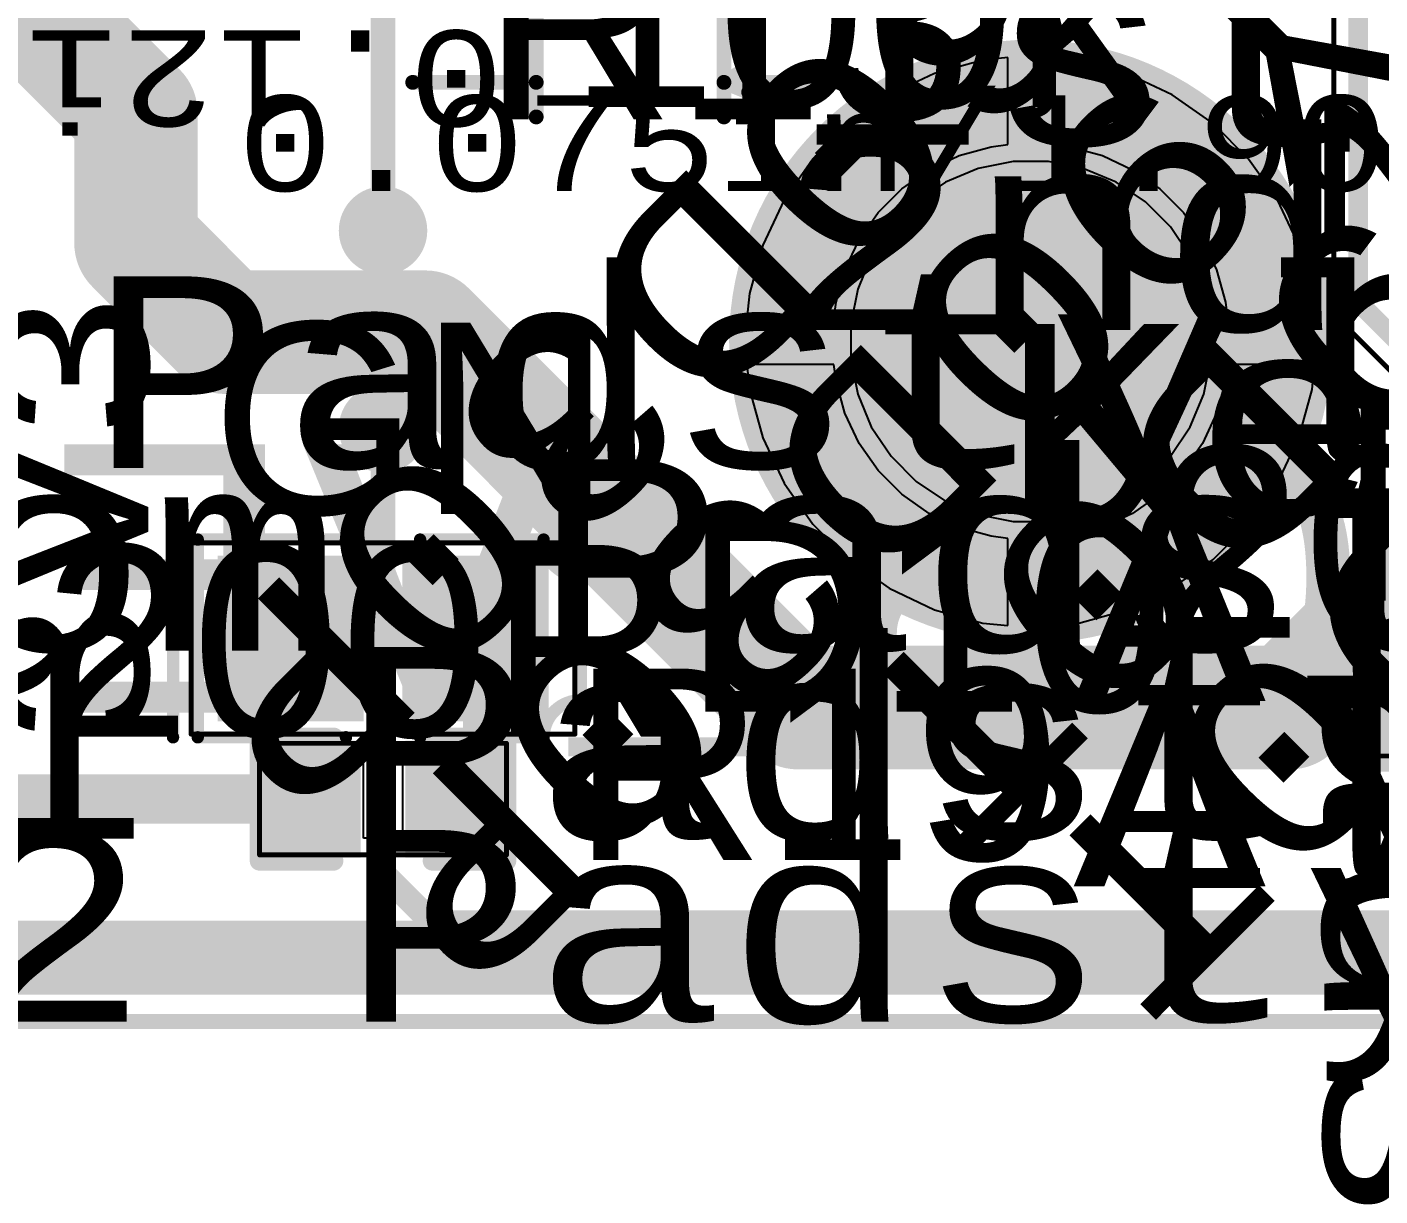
# Model space of a CAD drawing. Header units: inches. Extents: x -2.12 to 4.45, y -3.15 to 1.57.
# Drawn here: x -0.406 to 0.141, y -1.566 to -1.093 of the extents above; entities that cross this region are included whole.
import ezdxf

# ---------------------------------------------------------------- set-up
doc = ezdxf.new("R2010")
doc.units = ezdxf.units.IN
doc.header["$MEASUREMENT"] = 0
for name, color, linetype in [('Bottom', 5, 'Continuous'), ('Bottom Overlay', 54, 'Continuous'), ('Bottom Solder', 6, 'Continuous'), ('Dimension', 6, 'Continuous'), ('Keep-Out Layer', 6, 'Continuous'), ('Measures', 56, 'Continuous'), ('Multi-Layer', 9, 'Continuous'), ('Pad Holes', 156, 'Continuous'), ('tDocu', 76, 'Continuous'), ('Top', 1, 'Continuous'), ('Top Glue Points', 56, 'Continuous'), ('Top Overlay', 2, 'Continuous'), ('Top Paste', 8, 'Continuous'), ('Top Solder', 216, 'Continuous'), ('Top Value', 56, 'Continuous'), ('tPlace', 56, 'Continuous'), ('Via Holes', 16, 'Continuous')]:
    doc.layers.add(name, color=color, linetype=linetype)
doc.styles.add('Arial', font='', dxfattribs={"height": 0.2})
doc.styles.add('Courier New', font='', dxfattribs={"height": 0.2})
doc.styles.get('Arial').set_extended_font_data('Arial')
doc.styles.get('Courier New').set_extended_font_data('Courier New')

# ---------------------------------------------------------------- blocks, each defined once
blk = doc.blocks.new('LED_0805_16')
at = {"layer": 'Top'}
for points in [[(-0.06299, 0.02953), (-0.01181, 0.02953), (-0.01181, -0.02953), (-0.06299, -0.02953)], [(0.01181, 0.02953), (0.06299, 0.02953), (0.06299, -0.02953), (0.01181, -0.02953)]]:
    blk.add_hatch(color=1, dxfattribs=at).paths.add_polyline_path(points)
at = {"layer": 'Top Paste'}
for points in [[(-0.06299, 0.02953), (-0.01181, 0.02953), (-0.01181, -0.02953), (-0.06299, -0.02953)], [(0.01181, 0.02953), (0.06299, 0.02953), (0.06299, -0.02953), (0.01181, -0.02953)]]:
    blk.add_hatch(color=8, dxfattribs=at).paths.add_polyline_path(points)
at = {"layer": 'Top Solder'}
for points in [[(-0.06699, 0.03353), (-0.00781, 0.03353), (-0.00781, -0.03353), (-0.06699, -0.03353)], [(0.00781, 0.03353), (0.06699, 0.03353), (0.06699, -0.03353), (0.00781, -0.03353)]]:
    blk.add_hatch(color=216, dxfattribs=at).paths.add_polyline_path(points)
at = {"layer": 'Top', "const_width": 0.002}
for points in [[(-0.07768, 0.0387), (-0.07768, -0.0387)], [(0.07768, 0.0387), (-0.07768, 0.0387)], [(0.07768, 0.0387), (0.07768, -0.0387)], [(0.07768, -0.0387), (-0.07768, -0.0387)]]:
    blk.add_lwpolyline(points, dxfattribs=at)
at = {"layer": 'Top', "const_width": 0.001}
for points in [[(-0.07818, 0.0387, 1), (-0.07718, 0.0387, 1)], [(-0.07818, 0.0387, 1), (-0.07718, 0.0387, 1)], [(0.07718, 0.0387, 1), (0.07818, 0.0387, 1)], [(0.07718, 0.0387, 1), (0.07818, 0.0387, 1)], [(-0.07818, -0.0387, 1), (-0.07718, -0.0387, 1)], [(-0.07818, -0.0387, 1), (-0.07718, -0.0387, 1)], [(0.07718, -0.0387, 1), (0.07818, -0.0387, 1)], [(0.07718, -0.0387, 1), (0.07818, -0.0387, 1)]]:
    blk.add_lwpolyline(points, format="xyb", close=True, dxfattribs=at)
at = {"layer": 'tPlace', "const_width": 0.005}
for points in [[(-0.065, 0.04, -0.414214), (-0.08, 0.025)], [(-0.08, -0.025, -0.414214), (-0.065, -0.04)]]:
    blk.add_lwpolyline(points, format="xyb", dxfattribs=at)
for points in [[(-0.015, 0.04), (-0.065, 0.04)], [(0.075, 0.04), (0.015, 0.04)], [(0.075, 0.04), (0.075, -0.04)], [(0.085, 0.04), (0.085, -0.04)], [(-0.08, 0.025), (-0.08, -0.025)], [(-0.015, -0.04), (-0.065, -0.04)], [(0.075, -0.04), (0.015, -0.04)]]:
    blk.add_lwpolyline(points, dxfattribs=at)
at = {"layer": 'tPlace', "const_width": 0.0025}
for points in [[(-0.06625, 0.04, 1), (-0.06375, 0.04, 1)], [(-0.06625, 0.04, 1), (-0.06375, 0.04, 1)], [(-0.01625, 0.04, 1), (-0.01375, 0.04, 1)], [(0.01375, 0.04, 1), (0.01625, 0.04, 1)], [(0.07375, 0.04, 1), (0.07625, 0.04, 1)], [(0.07375, 0.04, 1), (0.07625, 0.04, 1)], [(0.08375, 0.04, 1), (0.08625, 0.04, 1)], [(-0.08125, 0.025, 1), (-0.07875, 0.025, 1)], [(-0.08125, 0.025, 1), (-0.07875, 0.025, 1)], [(-0.08125, -0.025, 1), (-0.07875, -0.025, 1)], [(-0.08125, -0.025, 1), (-0.07875, -0.025, 1)], [(-0.06625, -0.04, 1), (-0.06375, -0.04, 1)], [(-0.06625, -0.04, 1), (-0.06375, -0.04, 1)], [(-0.01625, -0.04, 1), (-0.01375, -0.04, 1)], [(0.01375, -0.04, 1), (0.01625, -0.04, 1)], [(0.07375, -0.04, 1), (0.07625, -0.04, 1)], [(0.07375, -0.04, 1), (0.07625, -0.04, 1)], [(0.08375, -0.04, 1), (0.08625, -0.04, 1)]]:
    blk.add_lwpolyline(points, format="xyb", close=True, dxfattribs=at)
blk = doc.blocks.new('SMT_SPACER_5MMX2_5M_29')
at = {"layer": 'Top'}
h = blk.add_hatch(color=1, dxfattribs=at)
edge = h.paths.add_edge_path()
edge.add_arc((0, 0), 0.11811, 0, 360)
at = {"layer": 'Top Paste'}
h = blk.add_hatch(color=8, dxfattribs=at)
edge = h.paths.add_edge_path()
edge.add_arc((0, 0), 0.11811, 0, 360)
at = {"layer": 'Top Solder'}
h = blk.add_hatch(color=216, dxfattribs=at)
edge = h.paths.add_edge_path()
edge.add_arc((0, 0), 0.12211, 0, 360)
at = {"layer": 'Top Paste'}
for p, q in [((-0.01939, 0.1139), (-0.03893, 0.10851)), ((-0.0093, 0.11488), (-0.01939, 0.1139)), ((-0.0093, 0.07967), (-0.0093, 0.11488)), ((0.0093, 0.11488), (0.0093, 0.07967)), ((0.01939, 0.1139), (0.0093, 0.11488)), ((0.0093, 0.11488), (0.0093, 0.11488)), ((0.03893, 0.10851), (0.01939, 0.1139)), ((-0.03893, 0.10851), (-0.05727, 0.09985)), ((0.05727, 0.09985), (0.03893, 0.10851)), ((-0.05727, 0.09985), (-0.07385, 0.08818)), ((0.07385, 0.08818), (0.05727, 0.09985)), ((-0.07385, 0.08818), (-0.08818, 0.07385)), ((0.08818, 0.07385), (0.07385, 0.08818)), ((-0.02899, 0.07523), (-0.01599, 0.07876)), ((-0.01599, 0.07876), (-0.0093, 0.07967)), ((-0.0093, 0.07967), (-0.0093, 0.07967)), ((0.0093, 0.07967), (0.01598, 0.07876)), ((0.01598, 0.07876), (0.02899, 0.07523)), ((-0.08818, 0.07385), (-0.09985, 0.05727)), ((-0.0412, 0.06951), (-0.02899, 0.07523)), ((0.02899, 0.07523), (0.0412, 0.06951)), ((0.09985, 0.05727), (0.08818, 0.07385)), ((-0.05223, 0.06177), (-0.0412, 0.06951)), ((0.0412, 0.06951), (0.05223, 0.06177)), ((-0.06177, 0.05223), (-0.05223, 0.06177)), ((0.05223, 0.06177), (0.06177, 0.05223)), ((-0.09985, 0.05727), (-0.10851, 0.03893)), ((0.10851, 0.03893), (0.09985, 0.05727)), ((-0.06951, 0.0412), (-0.06177, 0.05223)), ((0.06177, 0.05223), (0.06951, 0.0412)), ((-0.10851, 0.03893), (-0.1139, 0.01939)), ((-0.07523, 0.02899), (-0.06951, 0.0412)), ((0.06951, 0.0412), (0.07523, 0.02899)), ((0.1139, 0.01939), (0.10851, 0.03893)), ((-0.07876, 0.01598), (-0.07523, 0.02899)), ((0.07523, 0.02899), (0.07876, 0.01598)), ((-0.1139, 0.01939), (-0.11488, 0.0093)), ((0.11488, 0.0093), (0.1139, 0.01939)), ((-0.07967, 0.0093), (-0.07876, 0.01598)), ((0.07876, 0.01598), (0.07967, 0.0093)), ((-0.11488, 0.0093), (-0.07967, 0.0093)), ((-0.11488, 0.0093), (-0.11488, 0.0093)), ((0.07967, 0.0093), (0.07967, 0.0093)), ((0.07967, 0.0093), (0.11488, 0.0093)), ((-0.07967, -0.0093), (-0.11488, -0.0093)), ((-0.11488, -0.0093), (-0.1139, -0.01939)), ((-0.07876, -0.01599), (-0.07967, -0.0093)), ((-0.07967, -0.0093), (-0.07967, -0.0093)), ((0.07967, -0.0093), (0.07876, -0.01599)), ((0.11488, -0.0093), (0.07967, -0.0093)), ((0.1139, -0.01939), (0.11488, -0.0093)), ((0.11488, -0.0093), (0.11488, -0.0093)), ((-0.07523, -0.02899), (-0.07876, -0.01599)), ((0.07876, -0.01599), (0.07523, -0.02899)), ((-0.1139, -0.01939), (-0.10851, -0.03893)), ((0.10851, -0.03893), (0.1139, -0.01939)), ((-0.06951, -0.0412), (-0.07523, -0.02899)), ((0.07523, -0.02899), (0.06951, -0.0412)), ((-0.10851, -0.03893), (-0.09985, -0.05727)), ((-0.06177, -0.05223), (-0.06951, -0.0412)), ((0.06951, -0.0412), (0.06177, -0.05223)), ((0.09985, -0.05727), (0.10851, -0.03893)), ((-0.05223, -0.06177), (-0.06177, -0.05223)), ((0.06177, -0.05223), (0.05223, -0.06177)), ((-0.09985, -0.05727), (-0.08818, -0.07385)), ((0.08818, -0.07385), (0.09985, -0.05727)), ((-0.0412, -0.06951), (-0.05223, -0.06177)), ((0.05223, -0.06177), (0.0412, -0.06951)), ((-0.02899, -0.07523), (-0.0412, -0.06951)), ((0.0412, -0.06951), (0.02899, -0.07523)), ((-0.08818, -0.07385), (-0.07385, -0.08818)), ((-0.01599, -0.07876), (-0.02899, -0.07523)), ((0.02899, -0.07523), (0.01598, -0.07876)), ((0.07385, -0.08818), (0.08818, -0.07385)), ((-0.0093, -0.07967), (-0.01599, -0.07876)), ((-0.0093, -0.11488), (-0.0093, -0.07967)), ((0.01598, -0.07876), (0.0093, -0.07967)), ((0.0093, -0.07967), (0.0093, -0.07967)), ((0.0093, -0.07967), (0.0093, -0.11488)), ((-0.07385, -0.08818), (-0.05727, -0.09985)), ((0.05727, -0.09985), (0.07385, -0.08818)), ((-0.05727, -0.09985), (-0.03893, -0.10851)), ((0.03893, -0.10851), (0.05727, -0.09985)), ((-0.03893, -0.10851), (-0.01939, -0.1139)), ((0.01939, -0.1139), (0.03893, -0.10851)), ((-0.01939, -0.1139), (-0.0093, -0.11488)), ((-0.0093, -0.11488), (-0.0093, -0.11488)), ((0.0093, -0.11488), (0.01939, -0.1139))]:
    blk.add_line(p, q, dxfattribs=at)
blk = doc.blocks.new('SMD3225_3_2X2_5X0_7_MTC_L_43')
at = {"layer": 'Measures', "style": 'Courier New'}
for s, p in [('Inner Pad Padstyle: RX47Y-4D0T', (-0.666, -0.315)), ('Outer Pad Padstyle: RX47Y59D0T', (-0.659, -0.415)), ('Alternate 1 Padstyle: OX60Y90D30P', (-0.712, -0.515)), ('Alternate 2 Padstyle: OX90Y60D30P', (-0.712, -0.615))]:
    blk.add_text(s, height=0.0775, dxfattribs=at).set_placement(p)
blk = doc.blocks.new('R0603_46')
at = {"layer": 'Top'}
for points in [[(-0.043, 0.0197), (-0.013, 0.0197), (-0.013, -0.0197), (-0.043, -0.0197)], [(0.013, 0.0197), (0.043, 0.0197), (0.043, -0.0197), (0.013, -0.0197)]]:
    blk.add_hatch(color=1, dxfattribs=at).paths.add_polyline_path(points)
at = {"layer": 'Top Paste'}
for points in [[(-0.043, 0.0197), (-0.013, 0.0197), (-0.013, -0.0197), (-0.043, -0.0197)], [(0.013, 0.0197), (0.043, 0.0197), (0.043, -0.0197), (0.013, -0.0197)]]:
    blk.add_hatch(color=8, dxfattribs=at).paths.add_polyline_path(points)
at = {"layer": 'Top Solder'}
for points in [[(-0.047, 0.0237), (-0.009, 0.0237), (-0.009, -0.0237), (-0.047, -0.0237)], [(0.009, 0.0237), (0.047, 0.0237), (0.047, -0.0237), (0.009, -0.0237)]]:
    blk.add_hatch(color=216, dxfattribs=at).paths.add_polyline_path(points)
at = {"layer": 'Top', "const_width": 0.002}
for points in [[(-0.04996, 0.02256), (-0.04996, -0.02256)], [(0.04996, 0.02256), (-0.04996, 0.02256)], [(0.04996, 0.02256), (0.04996, -0.02256)], [(0.04996, -0.02256), (-0.04996, -0.02256)]]:
    blk.add_lwpolyline(points, dxfattribs=at)
at = {"layer": 'Top', "const_width": 0.001}
for points in [[(-0.05046, 0.02256, 1), (-0.04946, 0.02256, 1)], [(-0.05046, 0.02256, 1), (-0.04946, 0.02256, 1)], [(0.04946, 0.02256, 1), (0.05046, 0.02256, 1)], [(0.04946, 0.02256, 1), (0.05046, 0.02256, 1)], [(-0.05046, -0.02256, 1), (-0.04946, -0.02256, 1)], [(-0.05046, -0.02256, 1), (-0.04946, -0.02256, 1)], [(0.04946, -0.02256, 1), (0.05046, -0.02256, 1)], [(0.04946, -0.02256, 1), (0.05046, -0.02256, 1)]]:
    blk.add_lwpolyline(points, format="xyb", close=True, dxfattribs=at)
at = {"layer": 'Top Glue Points'}
for p, q in [((-0.00787, -0.01575), (-0.00787, 0.01575)), ((-0.00787, 0.01575), (0.00787, 0.01575)), ((0.00787, 0.01575), (0.00787, -0.01575)), ((0.00787, -0.01575), (-0.00787, -0.01575))]:
    blk.add_line(p, q, dxfattribs=at)
at = {"layer": 'tPlace', "const_width": 0.00787}
for points in [[(-0.05, 0.025), (-0.05, -0.025)], [(-0.02, 0.025), (-0.05, 0.025)], [(0.05, 0.025), (0.02, 0.025)], [(0.05, 0.025), (0.05, -0.025)], [(-0.02, -0.025), (-0.05, -0.025)], [(0.05, -0.025), (0.02, -0.025)]]:
    blk.add_lwpolyline(points, dxfattribs=at)
at = {"layer": 'tPlace', "const_width": 0.00394}
for points in [[(-0.05197, 0.025, 1), (-0.04803, 0.025, 1)], [(-0.05197, 0.025, 1), (-0.04803, 0.025, 1)], [(-0.02197, 0.025, 1), (-0.01803, 0.025, 1)], [(0.01803, 0.025, 1), (0.02197, 0.025, 1)], [(0.04803, 0.025, 1), (0.05197, 0.025, 1)], [(0.04803, 0.025, 1), (0.05197, 0.025, 1)], [(-0.05197, -0.025, 1), (-0.04803, -0.025, 1)], [(-0.05197, -0.025, 1), (-0.04803, -0.025, 1)], [(-0.02197, -0.025, 1), (-0.01803, -0.025, 1)], [(0.01803, -0.025, 1), (0.02197, -0.025, 1)], [(0.04803, -0.025, 1), (0.05197, -0.025, 1)], [(0.04803, -0.025, 1), (0.05197, -0.025, 1)]]:
    blk.add_lwpolyline(points, format="xyb", close=True, dxfattribs=at)
blk = doc.blocks.new('TO_236AB_NEX_L_53')
at = {"layer": 'Measures', "const_width": 0.006}
for points in [[(-0.038, -0.15), (-0.038, -0.05)], [(0.038, -0.15), (0.038, -0.05)], [(-0.048, -0.154), (-0.048, -0.144)], [(-0.048, -0.144), (-0.038, -0.15)], [(0.038, -0.15), (0.048, -0.144)], [(0.048, -0.154), (0.048, -0.144)], [(-0.088, -0.15), (-0.038, -0.15)], [(-0.048, -0.154), (-0.038, -0.15)], [(-0.038, -0.164), (-0.038, -0.15)], [(0.038, -0.15), (0.048, -0.154)], [(0.038, -0.15), (0.088, -0.15)], [(0.038, -0.164), (0.038, -0.15)]]:
    blk.add_lwpolyline(points, dxfattribs=at)
at = {"layer": 'Measures', "const_width": 0.003}
for points in [[(-0.0495, -0.144, 1), (-0.0465, -0.144, 1)], [(-0.0495, -0.144, 1), (-0.0465, -0.144, 1)], [(0.0465, -0.144, 1), (0.0495, -0.144, 1)], [(0.0465, -0.144, 1), (0.0495, -0.144, 1)], [(-0.0895, -0.15, 1), (-0.0865, -0.15, 1)], [(-0.0395, -0.15, 1), (-0.0365, -0.15, 1)], [(-0.0395, -0.15, 1), (-0.0365, -0.15, 1)], [(-0.0395, -0.15, 1), (-0.0365, -0.15, 1)], [(-0.0395, -0.15, 1), (-0.0365, -0.15, 1)], [(-0.0395, -0.15, 1), (-0.0365, -0.15, 1)], [(0.0365, -0.15, 1), (0.0395, -0.15, 1)], [(0.0365, -0.15, 1), (0.0395, -0.15, 1)], [(0.0365, -0.15, 1), (0.0395, -0.15, 1)], [(0.0365, -0.15, 1), (0.0395, -0.15, 1)], [(0.0365, -0.15, 1), (0.0395, -0.15, 1)], [(0.0865, -0.15, 1), (0.0895, -0.15, 1)], [(-0.0495, -0.154, 1), (-0.0465, -0.154, 1)], [(-0.0495, -0.154, 1), (-0.0465, -0.154, 1)], [(0.0465, -0.154, 1), (0.0495, -0.154, 1)], [(0.0465, -0.154, 1), (0.0495, -0.154, 1)], [(-0.0395, -0.164, 1), (-0.0365, -0.164, 1)], [(0.0365, -0.164, 1), (0.0395, -0.164, 1)]]:
    blk.add_lwpolyline(points, format="xyb", close=True, dxfattribs=at)
at = {"layer": 'Measures', "style": 'Courier New'}
for s, height, p in [('0.075in/1.905mm', 0.03875, (-0.159, -0.194)), ('Top Padstyle: RX19Y34D0T', 0.0775, (-0.53, -0.306)), ('Bottom Padstyle: RX19Y34D0T', 0.0775, (-0.583, -0.38)), ('Alt 1 Padstyle: OX60Y90D30P', 0.0775, (-0.583, -0.456)), ('Alt 2 Padstyle: OX90Y60D30P', 0.0775, (-0.583, -0.53))]:
    blk.add_text(s, height=height, dxfattribs=at).set_placement(p)
blk = doc.blocks.new('CONN_QTH_030_02_L_D_A_K_FR_S00_72')
at = {"layer": 'Measures', "style": 'Courier New'}
for s, p in [('1st Center Padstyle: RX185Y25D0T', (-0.697, -1.057)), ('2nd Center Padstyle: RX100Y25D0T', (-0.704, -1.132)), ('Keying Padstyle: EX60Y60D40P', (-0.613, -1.207)), ('Alt 1 Padstyle: EX40Y40D40P', (-0.583, -1.282)), ('Alt 2 Padstyle: OX90Y60D30P', (-0.583, -1.357))]:
    blk.add_text(s, height=0.0775, dxfattribs=at).set_placement(p)
blk = doc.blocks.new('SAMTEC_ADM6_30_01_5_L_4_2_A_TR_73')
at = {"layer": 'tDocu', "const_width": 0.00394}
for points in [[(0.46791, 0.07059), (0.44008, 0.09843)], [(0.46791, 0.07059), (0.46791, -0.09843)]]:
    blk.add_lwpolyline(points, dxfattribs=at)
at = {"layer": 'tDocu', "const_width": 0.00197}
blk.add_lwpolyline([(0.46692, 0.07059, 1), (0.4689, 0.07059, 1)], format="xyb", close=True, dxfattribs=at)
blk.add_lwpolyline([(0.46692, 0.07059, 1), (0.4689, 0.07059, 1)], format="xyb", close=True, dxfattribs=at)
at = {"layer": 'Top', "const_width": 0.00197}
for points in [[(0.47776, 0.07551), (0.445, 0.10827)], [(0.47776, 0.07551), (0.47776, -0.10827)]]:
    blk.add_lwpolyline(points, dxfattribs=at)
at = {"layer": 'Top', "const_width": 0.000985}
blk.add_lwpolyline([(0.47727, 0.07551, 1), (0.47825, 0.07551, 1)], format="xyb", close=True, dxfattribs=at)
blk.add_lwpolyline([(0.47727, 0.07551, 1), (0.47825, 0.07551, 1)], format="xyb", close=True, dxfattribs=at)
at = {"layer": 'tPlace', "const_width": 0.00787}
for points in [[(0.46791, 0.07059), (0.44008, 0.09843)], [(0.46791, 0.07059), (0.46791, -0.09843)]]:
    blk.add_lwpolyline(points, dxfattribs=at)
at = {"layer": 'tPlace', "const_width": 0.00394}
blk.add_lwpolyline([(0.46594, 0.07059, 1), (0.46988, 0.07059, 1)], format="xyb", close=True, dxfattribs=at)
blk.add_lwpolyline([(0.46594, 0.07059, 1), (0.46988, 0.07059, 1)], format="xyb", close=True, dxfattribs=at)
blk = doc.blocks.new('R0603_83')
at = {"layer": 'Top'}
for points in [[(-0.043, 0.0197), (-0.013, 0.0197), (-0.013, -0.0197), (-0.043, -0.0197)], [(0.013, 0.0197), (0.043, 0.0197), (0.043, -0.0197), (0.013, -0.0197)]]:
    blk.add_hatch(color=1, dxfattribs=at).paths.add_polyline_path(points)
at = {"layer": 'Top Paste'}
for points in [[(-0.043, 0.0197), (-0.013, 0.0197), (-0.013, -0.0197), (-0.043, -0.0197)], [(0.013, 0.0197), (0.043, 0.0197), (0.043, -0.0197), (0.013, -0.0197)]]:
    blk.add_hatch(color=8, dxfattribs=at).paths.add_polyline_path(points)
at = {"layer": 'Top Solder'}
for points in [[(-0.047, 0.0237), (-0.009, 0.0237), (-0.009, -0.0237), (-0.047, -0.0237)], [(0.009, 0.0237), (0.047, 0.0237), (0.047, -0.0237), (0.009, -0.0237)]]:
    blk.add_hatch(color=216, dxfattribs=at).paths.add_polyline_path(points)
at = {"layer": 'Top', "const_width": 0.002}
for points in [[(-0.04996, 0.02256), (-0.04996, -0.02256)], [(0.04996, 0.02256), (-0.04996, 0.02256)], [(0.04996, 0.02256), (0.04996, -0.02256)], [(0.04996, -0.02256), (-0.04996, -0.02256)]]:
    blk.add_lwpolyline(points, dxfattribs=at)
at = {"layer": 'Top', "const_width": 0.001}
for points in [[(-0.05046, 0.02256, 1), (-0.04946, 0.02256, 1)], [(-0.05046, 0.02256, 1), (-0.04946, 0.02256, 1)], [(0.04946, 0.02256, 1), (0.05046, 0.02256, 1)], [(0.04946, 0.02256, 1), (0.05046, 0.02256, 1)], [(-0.05046, -0.02256, 1), (-0.04946, -0.02256, 1)], [(-0.05046, -0.02256, 1), (-0.04946, -0.02256, 1)], [(0.04946, -0.02256, 1), (0.05046, -0.02256, 1)], [(0.04946, -0.02256, 1), (0.05046, -0.02256, 1)]]:
    blk.add_lwpolyline(points, format="xyb", close=True, dxfattribs=at)
at = {"layer": 'Top Glue Points'}
for p, q in [((-0.00787, -0.01575), (-0.00787, 0.01575)), ((-0.00787, 0.01575), (0.00787, 0.01575)), ((0.00787, 0.01575), (0.00787, -0.01575)), ((0.00787, -0.01575), (-0.00787, -0.01575))]:
    blk.add_line(p, q, dxfattribs=at)
at = {"layer": 'tPlace', "const_width": 0.00787}
for points in [[(-0.05, 0.025), (-0.05, -0.025)], [(-0.02, 0.025), (-0.05, 0.025)], [(0.05, 0.025), (0.02, 0.025)], [(0.05, 0.025), (0.05, -0.025)], [(-0.02, -0.025), (-0.05, -0.025)], [(0.05, -0.025), (0.02, -0.025)]]:
    blk.add_lwpolyline(points, dxfattribs=at)
at = {"layer": 'tPlace', "const_width": 0.00394}
for points in [[(-0.05197, 0.025, 1), (-0.04803, 0.025, 1)], [(-0.05197, 0.025, 1), (-0.04803, 0.025, 1)], [(-0.02197, 0.025, 1), (-0.01803, 0.025, 1)], [(0.01803, 0.025, 1), (0.02197, 0.025, 1)], [(0.04803, 0.025, 1), (0.05197, 0.025, 1)], [(0.04803, 0.025, 1), (0.05197, 0.025, 1)], [(-0.05197, -0.025, 1), (-0.04803, -0.025, 1)], [(-0.05197, -0.025, 1), (-0.04803, -0.025, 1)], [(-0.02197, -0.025, 1), (-0.01803, -0.025, 1)], [(0.01803, -0.025, 1), (0.02197, -0.025, 1)], [(0.04803, -0.025, 1), (0.05197, -0.025, 1)], [(0.04803, -0.025, 1), (0.05197, -0.025, 1)]]:
    blk.add_lwpolyline(points, format="xyb", close=True, dxfattribs=at)
blk = doc.blocks.new('TO_236_VIS_L_86')
at = {"layer": 'Measures', "style": 'Courier New'}
blk.add_text('0.12in/3.048mm', height=0.03875, dxfattribs=at).set_placement((-0.148, 0.272))
blk = doc.blocks.new('TO_236AB_NEX_L_93')
at = {"layer": 'Measures', "style": 'Courier New'}
blk.add_text('Alt 2 Padstyle: OX90Y60D30P', height=0.0775, dxfattribs=at).set_placement((-0.583, -0.53))

msp = doc.modelspace()

# ---------------------------------------------------------------- hatches: boundary and pattern name
at = {"layer": 'Bottom'}
h = msp.add_hatch(color=5, dxfattribs=at)
edge = h.paths.add_edge_path()
edge.add_arc((0, -1.22048), 0.072835, 0, 360)
h = msp.add_hatch(color=5, dxfattribs=at)
edge = h.paths.add_edge_path()
edge.add_arc((-0.2622, -1.17561), 0.013905, 0, 360)
h = msp.add_hatch(color=5, dxfattribs=at)
edge = h.paths.add_edge_path()
edge.add_arc((-0.2622, -1.25561), 0.013905, 0, 360)
at = {"layer": 'Bottom Solder'}
h = msp.add_hatch(color=6, dxfattribs=at)
edge = h.paths.add_edge_path()
edge.add_arc((0, -1.22048), 0.076835, 0, 360)
h = msp.add_hatch(color=6, dxfattribs=at)
edge = h.paths.add_edge_path()
edge.add_arc((-0.2622, -1.17561), 0.017905, 0, 360)
h = msp.add_hatch(color=6, dxfattribs=at)
edge = h.paths.add_edge_path()
edge.add_arc((-0.2622, -1.25561), 0.017905, 0, 360)
at = {"layer": 'Multi-Layer'}
h = msp.add_hatch(color=9, dxfattribs=at)
edge = h.paths.add_edge_path()
edge.add_arc((0, -1.22048), 0.072835, 0, 360)
at = {"layer": 'Pad Holes'}
h = msp.add_hatch(color=7, dxfattribs=at)
edge = h.paths.add_edge_path()
edge.add_arc((0, -1.22048), 0.072835, 0, 360)
at = {"layer": 'Top'}
h = msp.add_hatch(color=1, dxfattribs=at)
edge = h.paths.add_edge_path()
edge.add_arc((0, -1.22048), 0.072835, 0, 360)
h = msp.add_hatch(color=1, dxfattribs=at)
edge = h.paths.add_edge_path()
edge.add_arc((-0.2622, -1.17561), 0.013905, 0, 360)
h = msp.add_hatch(color=1, dxfattribs=at)
edge = h.paths.add_edge_path()
edge.add_arc((-0.2622, -1.25561), 0.013905, 0, 360)
at = {"layer": 'Top Solder'}
h = msp.add_hatch(color=216, dxfattribs=at)
edge = h.paths.add_edge_path()
edge.add_arc((0, -1.22048), 0.076835, 0, 360)
h = msp.add_hatch(color=216, dxfattribs=at)
edge = h.paths.add_edge_path()
edge.add_arc((-0.2622, -1.17561), 0.017905, 0, 360)
h = msp.add_hatch(color=216, dxfattribs=at)
edge = h.paths.add_edge_path()
edge.add_arc((-0.2622, -1.25561), 0.017905, 0, 360)
at = {"layer": 'Via Holes'}
h = msp.add_hatch(color=7, dxfattribs=at)
edge = h.paths.add_edge_path()
edge.add_arc((-0.2622, -1.17561), 0.005905, 0, 360)
h = msp.add_hatch(color=7, dxfattribs=at)
edge = h.paths.add_edge_path()
edge.add_arc((-0.2622, -1.25561), 0.005905, 0, 360)

# ---------------------------------------------------------------- linework, layer by layer
at = {"layer": 'Bottom'}
for points, const_width in [([(-0.2622, -1.25561), (-0.2622, -1.17561)], 0.01), ([(-0.43307, -1.46974), (0.46367, -1.46974)], 0.03)]:
    msp.add_lwpolyline(points, dxfattribs=dict(at, const_width=const_width))
at = {"layer": 'Bottom', "const_width": 0.005}
for points in [[(-0.2647, -1.17561, 1), (-0.2597, -1.17561, 1)], [(-0.2647, -1.25561, 1), (-0.2597, -1.25561, 1)]]:
    msp.add_lwpolyline(points, format="xyb", close=True, dxfattribs=at)
at = {"layer": 'Dimension', "const_width": 0.006}
msp.add_lwpolyline([(-0.65035, -1.49561), (2.89296, -1.49561)], dxfattribs=at)
at = {"layer": 'Keep-Out Layer', "const_width": 0.006}
msp.add_lwpolyline([(-0.65035, -1.49561), (2.89296, -1.49561)], dxfattribs=at)
at = {"layer": 'Multi-Layer'}
for p, q in [((-0.007174, -1.147645), (-0.021245, -1.150444)), ((0, -1.147645), (-0.007174, -1.147645)), ((0.007174, -1.147645), (0, -1.147645)), ((0.021245, -1.150444), (0.007174, -1.147645)), ((-0.021245, -1.150444), (-0.0345, -1.155935)), ((0.0345, -1.155935), (0.021245, -1.150444)), ((-0.0345, -1.155935), (-0.04643, -1.163905)), ((0.04643, -1.163905), (0.0345, -1.155935)), ((-0.04643, -1.163905), (-0.056575, -1.17405)), ((0.056575, -1.17405), (0.04643, -1.163905)), ((-0.056575, -1.17405), (-0.064546, -1.18598)), ((0.064546, -1.18598), (0.056575, -1.17405)), ((-0.064546, -1.18598), (-0.070036, -1.199235)), ((0.070036, -1.199235), (0.064546, -1.18598)), ((-0.070036, -1.199235), (-0.072835, -1.213306)), ((0.072835, -1.213306), (0.070036, -1.199235)), ((-0.072835, -1.213306), (-0.072835, -1.22048)), ((0.072835, -1.22048), (0.072835, -1.213306)), ((-0.072835, -1.22048), (-0.072835, -1.227654)), ((0.072835, -1.227654), (0.072835, -1.22048)), ((-0.072835, -1.227654), (-0.070036, -1.241725)), ((0.070036, -1.241725), (0.072835, -1.227654)), ((-0.070036, -1.241725), (-0.064546, -1.25498)), ((0.064546, -1.25498), (0.070036, -1.241725)), ((-0.064546, -1.25498), (-0.056575, -1.26691)), ((0.056575, -1.26691), (0.064546, -1.25498)), ((-0.056575, -1.26691), (-0.04643, -1.277055)), ((0.04643, -1.277055), (0.056575, -1.26691)), ((-0.04643, -1.277055), (-0.0345, -1.285026)), ((0.0345, -1.285026), (0.04643, -1.277055)), ((-0.0345, -1.285026), (-0.021245, -1.290516)), ((0.021245, -1.290516), (0.0345, -1.285026)), ((-0.021245, -1.290516), (-0.007174, -1.293315)), ((0.007174, -1.293315), (0.021245, -1.290516)), ((-0.007174, -1.293315), (0, -1.293315)), ((0, -1.293315), (0, -1.293315)), ((0, -1.293315), (0.007174, -1.293315))]:
    msp.add_line(p, q, dxfattribs=at)
at = {"layer": 'Top'}
for points, const_width in [([(-0.54594, -0.94435), (-0.3622, -1.12809)], 0.05), ([(-0.2622, -1.17561), (-0.2622, -1.02361)], 0.01), ([(-0.3622, -1.18061), (-0.3622, -1.12809)], 0.05), ([(-0.3622, -1.18061), (-0.32611, -1.2167)], 0.05), ([(-0.32611, -1.2167), (-0.2451, -1.2167)], 0.05), ([(-0.2451, -1.2167), (-0.16724, -1.29456)], 0.05), ([(-0.2622, -1.43561), (-0.2622, -1.25561)], 0.01), ([(-0.16724, -1.29557), (-0.16724, -1.29456)], 0.05), ([(-0.16724, -1.29557), (-0.09422, -1.36859)], 0.05), ([(0.10482, -1.36859), (0.1678, -1.30561)], 0.05), ([(-0.2248, -1.39621), (-0.2248, -1.34061)], 0.01), ([(-0.09422, -1.36859), (0.10482, -1.36859)], 0.05), ([(-0.4572, -1.40561), (-0.2902, -1.40561)], 0.02), ([(-0.2342, -1.40561), (-0.2248, -1.39621)], 0.01), ([(-0.2622, -1.43561), (-0.2422, -1.45561)], 0.01), ([(-0.2422, -1.45561), (0.4378, -1.45561)], 0.01), ([(-0.4622, -1.47974), (0.69889, -1.47974)], 0.01)]:
    msp.add_lwpolyline(points, dxfattribs=dict(at, const_width=const_width))
for points, const_width in [([(-0.3747, -1.12809, 1), (-0.3497, -1.12809, 1)], 0.025), ([(-0.3747, -1.12809, 1), (-0.3497, -1.12809, 1)], 0.025), ([(-0.3747, -1.18061, 1), (-0.3497, -1.18061, 1)], 0.025), ([(-0.3747, -1.18061, 1), (-0.3497, -1.18061, 1)], 0.025), ([(-0.2647, -1.17561, 1), (-0.2597, -1.17561, 1)], 0.005), ([(-0.33861, -1.2167, 1), (-0.31361, -1.2167, 1)], 0.025), ([(-0.33861, -1.2167, 1), (-0.31361, -1.2167, 1)], 0.025), ([(-0.2576, -1.2167, 1), (-0.2326, -1.2167, 1)], 0.025), ([(-0.2576, -1.2167, 1), (-0.2326, -1.2167, 1)], 0.025), ([(-0.2647, -1.25561, 1), (-0.2597, -1.25561, 1)], 0.005), ([(-0.17974, -1.29456, 1), (-0.15474, -1.29456, 1)], 0.025), ([(-0.17974, -1.29456, 1), (-0.15474, -1.29456, 1)], 0.025), ([(-0.17974, -1.29557, 1), (-0.15474, -1.29557, 1)], 0.025), ([(-0.17974, -1.29557, 1), (-0.15474, -1.29557, 1)], 0.025), ([(-0.2273, -1.34061, 1), (-0.2223, -1.34061, 1)], 0.005), ([(-0.10672, -1.36859, 1), (-0.08172, -1.36859, 1)], 0.025), ([(-0.10672, -1.36859, 1), (-0.08172, -1.36859, 1)], 0.025), ([(0.09232, -1.36859, 1), (0.11732, -1.36859, 1)], 0.025), ([(0.09232, -1.36859, 1), (0.11732, -1.36859, 1)], 0.025), ([(-0.2952, -1.40561, 1), (-0.2852, -1.40561, 1)], 0.01), ([(-0.2273, -1.39621, 1), (-0.2223, -1.39621, 1)], 0.005), ([(-0.2273, -1.39621, 1), (-0.2223, -1.39621, 1)], 0.005), ([(-0.2367, -1.40561, 1), (-0.2317, -1.40561, 1)], 0.005), ([(-0.2647, -1.43561, 1), (-0.2597, -1.43561, 1)], 0.005), ([(-0.2647, -1.43561, 1), (-0.2597, -1.43561, 1)], 0.005), ([(-0.2447, -1.45561, 1), (-0.2397, -1.45561, 1)], 0.005), ([(-0.2447, -1.45561, 1), (-0.2397, -1.45561, 1)], 0.005)]:
    msp.add_lwpolyline(points, format="xyb", close=True, dxfattribs=dict(at, const_width=const_width))

# ---------------------------------------------------------------- block references
for name, p, rotation in [('SMD3225_3_2X2_5X0_7_MTC_L_43', (1.3918, -0.48961), 225), ('TO_236_VIS_L_86', (-0.3612, -0.82261), 180), ('TO_236AB_NEX_L_93', (0.6488, -1.38661), 270), ('SAMTEC_ADM6_30_01_5_L_4_2_A_TR_73', (0.60041, -1.13386), 180), ('LED_0805_16', (-0.2622, -1.34061), 180), ('R0603_46', (0.1878, -1.36561), 180), ('R0603_83', (-0.2622, -1.40561), 180)]:
    msp.add_blockref(name, p, dxfattribs=dict(rotation=rotation))
for name, p in [('CONN_QTH_030_02_L_D_A_K_FR_S00_72', (0.6004, -0.08386)), ('TO_236AB_NEX_L_53', (-0.1622, -0.96561)), ('SMT_SPACER_5MMX2_5M_29', (0, -1.22048))]:
    msp.add_blockref(name, p)

# ---------------------------------------------------------------- texts
at = {"layer": 'Bottom Overlay', "style": 'Courier New', "text_generation_flag": 2}
msp.add_text('>PCB_VERSION', height=0.1085, rotation=360, dxfattribs=at).set_placement((0.3568, -1.37061))
at = {"layer": 'Top Overlay', "style": 'Arial'}
for s, p in [('R13', (-0.2222, -1.13061)), ('R22', (0.124713, -1.325279)), ('D10', (-0.140665, -1.370279)), ('R19', (-0.185892, -1.430279))]:
    msp.add_text(s, height=0.0775, dxfattribs=at).set_placement(p)
at = {"layer": 'Top Value', "style": 'Arial'}
for s, p in [('100k', (-0.1872, -1.12561)), ('GN', (-0.331776, -1.290279)), ('200R', (0.050033, -1.340279)), ('200R', (-0.399967, -1.380279))]:
    msp.add_text(s, height=0.0775, dxfattribs=at).set_placement(p)
at = {"layer": 'tPlace', "style": 'Courier New'}
msp.add_text('3V3', height=0.062, rotation=90, dxfattribs=at).set_placement((-0.3572, -1.38561))

doc.saveas('drawing.dxf')
